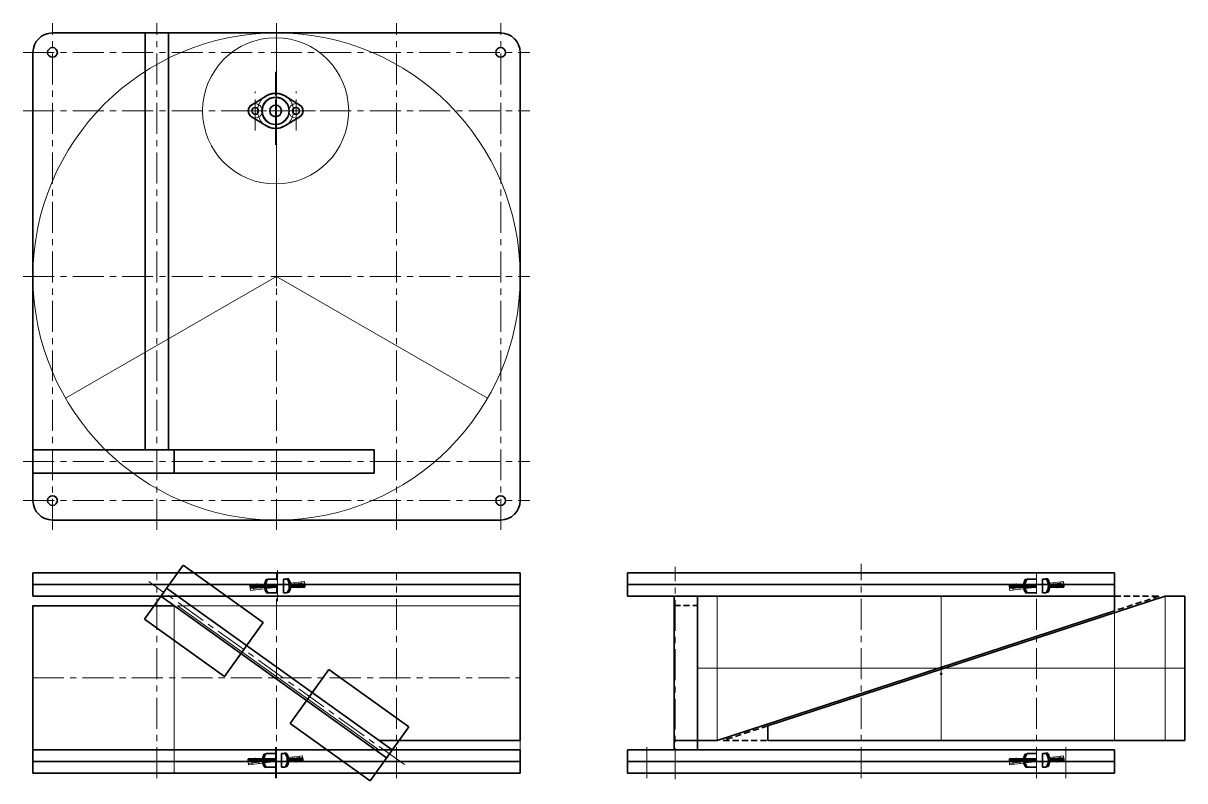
# Model space of a CAD drawing. Header units: millimetres. Extents: x 40 to 2090, y -460 to 870.
# Drawn here: x 40 to 1232, y 92 to 870 of the extents above; entities that cross this region are included whole.
import ezdxf

# ---------------------------------------------------------------- set-up
doc = ezdxf.new("R2010")
doc.units = ezdxf.units.MM
doc.linetypes.add('CENTER', pattern=[50.8, 31.75, -6.35, 6.35, -6.35])
doc.linetypes.add('DASHED2', pattern=[9.525, 6.35, -3.175])
doc.layers.get('0').update_dxf_attribs({"linetype": 'CONTINUOUS', "lineweight": 0})
for name, color, linetype, lineweight in [('AUX', 1, 'CONTINUOUS', 13), ('CENTER', 7, 'CENTER', 18), ('CONTOUR', 7, 'CONTINUOUS', 35)]:
    doc.layers.add(name, color=color, linetype=linetype, lineweight=lineweight)

# ---------------------------------------------------------------- blocks, each defined once
blk = doc.blocks.new('B-BAF 1214 side')
at = {"layer": 'AUX'}
for p, q in [((-28, -1.8), (-0.2, 1.4)), ((-27.8, -3.2), (0, 0)), ((-12.4, 5), (-10.8, 5.2)), ((11, 7.7), (9.4, 7.5)), ((27.8, 3.2), (11.9, 1.4)), ((13.1, 2.9), (27.7, 4.6)), ((13.4, 0.1), (28, 1.8)), ((17.5, 0.6), (17.2, 3.4)), ((24.5, 1.4), (24.2, 4.2)), ((28, 1.8), (27.7, 4.6)), ((-27.7, -4.6), (-28, -1.8)), ((-27.7, -4.6), (0.2, -1.4)), ((-24.2, -4.2), (-24.5, -1.4)), ((-17.2, -3.4), (-17.5, -0.6)), ((-11, -7.7), (-9.4, -7.5)), ((12.4, -5), (10.8, -5.2))]:
    blk.add_line(p, q, dxfattribs=at)
for radius, start, end in [(13.4, 157.9705, 180.5029), (12, 154.269, 179.8002), (12, 334.269, 38.731), (13.4, 12.4971, 35.0295), (13.4, 337.9705, 0.5029), (13.4, 192.4971, 215.0295), (12, 193.1998, 218.731)]:
    blk.add_arc((0, 0), radius, start, end, dxfattribs=at)
at = {"layer": 'CENTER'}
for p, q in [((-21, -2.4), (-21, 2.4)), ((0, -8), (0, 8)), ((21, -2.4), (21, 2.4))]:
    blk.add_line(p, q, dxfattribs=at)
at = {"layer": 'CONTOUR'}
for p, q in [((-28, -1.4), (-28, 1.4)), ((-28, 1.4), (0, 1.4)), ((-28, 0), (0, 0)), ((-24.5, -1.4), (-24.5, 1.4)), ((-17.5, -1.4), (-17.5, 1.4)), ((-11.8, 6.4), (-10.2, 6.4)), ((-9.7, 7), (0, 7)), ((6, 7), (6, -7)), ((6, 7), (9.7, 7)), ((11.8, 6.4), (10.2, 6.4)), ((28, 0), (12, 0)), ((13.3, 1.4), (28, 1.4)), ((17.5, -1.4), (17.5, 1.4)), ((24.5, -1.4), (24.5, 1.4)), ((28, -1.4), (28, 1.4)), ((-28, -1.4), (0, -1.4)), ((-11.8, -6.4), (-10.2, -6.4)), ((-9.7, -7), (0, -7)), ((6, -7), (9.7, -7)), ((11.8, -6.4), (10.2, -6.4)), ((13.3, -1.4), (28, -1.4))]:
    blk.add_line(p, q, dxfattribs=at)
at = {"layer": 'CONTOUR', "color": 7, "linetype": 'CONTINUOUS', "lineweight": 35}
for radius, start, end in [(13.4, 151.4705, 174.0029), (12, 144.3147, 173.3002), (12, 324.3147, 35.6853), (13.4, 5.9971, 28.5295), (13.4, 185.9971, 208.5295), (12, 186.6998, 215.6853), (13.4, 331.4705, 354.0029)]:
    blk.add_arc((0, 0), radius, start, end, dxfattribs=at)
blk = doc.blocks.new('B-BAF 1214 face')
at = {"layer": 'AUX'}
for centre, radius in [((0, 0), 18.5), ((0, 0), 13.5), ((-21, 0), 7.5), ((21, 0), 7.5)]:
    blk.add_circle(centre, radius, dxfattribs=at)
at = {"layer": 'CENTER'}
for p, q in [((-21, -20), (-21, 20)), ((0, -20), (0, 20)), ((21, -20), (21, 20)), ((-41, 0), (41, 0))]:
    blk.add_line(p, q, dxfattribs=at)
at = {"layer": 'CONTOUR'}
for p, q in [((-24.7, 6), (-9.4, 15.3)), ((9.4, 15.3), (24.7, 6)), ((-9.4, -15.3), (-24.7, -6)), ((24.7, -6), (9.4, -15.3))]:
    blk.add_line(p, q, dxfattribs=at)
for centre, radius in [((0, 0), 14), ((-21, 0), 3.5), ((0, 0), 6), ((21, 0), 3.5)]:
    blk.add_circle(centre, radius, dxfattribs=at)
for start, end in [(58.4119, 121.5881), (238.4119, 301.5881)]:
    blk.add_arc((0, 0), 18, start, end, dxfattribs=at)
at = {"layer": 'CONTOUR', "color": 7, "linetype": 'CONTINUOUS', "lineweight": 35}
for centre, start, end in [((-21, 0), 121.5881, 238.4119), ((21, 0), 301.5881, 58.4119)]:
    blk.add_arc(centre, 7, start, end, dxfattribs=at)

msp = doc.modelspace()

# ---------------------------------------------------------------- linework, layer by layer
msp.add_line((732, 281.8), (1160, 281.8))
at = {"layer": 'AUX'}
for p, q in [((300, 600), (300, 860)), ((300, 610), (83.5, 485)), ((516.5, 485), (300, 610)), ((752, 133.8), (752, 281.8)), ((982, 281.8), (982, 133.7)), ((1160, 281.8), (1160, 133.8)), ((1212, 281.8), (1212, 133.7)), ((195, 272.1), (195, 100)), ((405, 124), (198.4, 272)), ((198.4, 272), (550, 272)), ((550, 272), (550, 124)), ((732, 207.8), (1232, 207.8)), ((405, 124), (550, 124))]:
    msp.add_line(p, q, dxfattribs=at)
for centre, radius in [((300, 610), 250), ((299, 780), 75), ((982, 202), 1), ((300, 198), 1)]:
    msp.add_circle(centre, radius, dxfattribs=at)
at = {"layer": 'CENTER'}
for p, q in [((70, 350), (70, 870)), ((177, 350), (177, 870)), ((300, 350), (300, 870)), ((423, 350), (423, 870)), ((530, 350), (530, 870)), ((40, 840), (560, 840)), ((299, 745), (299, 820)), ((40, 780), (560, 780)), ((40, 610), (560, 610)), ((40, 420), (560, 420)), ((40, 380), (560, 380)), ((301, 276.8), (301, 310.8)), ((709, 94), (709, 311.8)), ((900, 95), (900, 315)), ((177, 95), (177, 305)), ((300, 95), (300, 305)), ((423, 95), (423, 305)), ((1080, 95), (1080, 305)), ((431.1, 108.9), (168.9, 296.8)), ((50, 198), (550, 198)), ((299, 95), (299, 129)), ((680, 95), (680, 129)), ((1110, 95), (1110, 129))]:
    msp.add_line(p, q, dxfattribs=at)
at = {"layer": 'CONTOUR'}
for p, q in [((70, 860), (530, 860)), ((165, 432), (165, 860)), ((189, 432), (189, 860)), ((50, 380), (50, 840)), ((550, 380), (550, 840)), ((50, 432), (400, 432)), ((195, 408), (195, 432)), ((400, 408), (400, 432)), ((50, 408), (400, 408)), ((70, 360), (530, 360)), ((204, 313.5), (164.4, 258.2)), ((286.1, 254.7), (204, 313.5)), ((50, 305.8), (550, 305.8)), ((50, 305.8), (50, 281.8)), ((550, 305.8), (550, 133.7)), ((660, 305.8), (660, 281.8)), ((660, 305.8), (1160, 305.8)), ((1160, 305.8), (1160, 281.8)), ((50, 293.8), (550, 293.8)), ((418.7, 124), (187.1, 289.9)), ((660, 293.8), (1160, 293.8)), ((50, 281.8), (550, 281.8)), ((412.9, 115.9), (181.3, 281.8)), ((198.4, 281.8), (550, 281.8)), ((660, 281.8), (1160, 281.8)), ((708, 124), (708, 281.8)), ((732, 124), (732, 281.8)), ((1212, 281.8), (804, 148.7)), ((1160, 266.9), (1160, 281.8)), ((1212, 281.8), (1232, 281.8)), ((1232, 281.8), (1232, 133.7)), ((50, 272.1), (50, 100)), ((50, 272), (195, 272)), ((1160, 266.9), (752, 133.8)), ((246.5, 199.4), (164.4, 258.2)), ((286.1, 254.7), (246.5, 199.4)), ((353.5, 206.4), (313.9, 151.1)), ((435.6, 147.6), (353.5, 206.4)), ((396, 92.3), (313.9, 151.1)), ((435.6, 147.6), (396, 92.3)), ((804, 133.8), (804, 148.7)), ((405, 133.8), (550, 133.8)), ((708, 133.7), (732, 133.7)), ((732, 133.8), (752, 133.8)), ((804, 133.8), (1232, 133.8)), ((50, 124), (550, 124)), ((550, 124), (550, 100)), ((660, 124), (660, 100)), ((660, 124), (1160, 124)), ((1160, 124), (1160, 100)), ((50, 112), (550, 112)), ((660, 112), (1160, 112)), ((50, 100), (550, 100)), ((660, 100), (1160, 100))]:
    msp.add_line(p, q, dxfattribs=at)
at = {"layer": 'CONTOUR', "linetype": 'DASHED2'}
for p, q in [((1160, 281.8), (1205.6, 281.8)), ((1205.6, 281.8), (1160, 266.9)), ((708, 272.1), (732, 272.1)), ((804, 148.7), (758.4, 133.8)), ((758.4, 133.8), (804, 133.8))]:
    msp.add_line(p, q, dxfattribs=at)
at = {"layer": 'CONTOUR'}
for centre in [(70, 840), (530, 840), (70, 380), (530, 380)]:
    msp.add_circle(centre, 5, dxfattribs=at)
at = {"layer": 'CONTOUR', "color": 7, "linetype": 'CONTINUOUS', "lineweight": 35}
for centre, start, end in [((70, 840), 90, 180), ((530, 840), 0, 90), ((70, 380), 180, 270), ((530, 380), 270, 0)]:
    msp.add_arc(centre, 20, start, end, dxfattribs=at)

# ---------------------------------------------------------------- block references
for name, p in [('B-BAF 1214 face', (299, 780)), ('B-BAF 1214 side', (301, 292.4)), ('B-BAF 1214 side', (1080, 292.4)), ('B-BAF 1214 side', (299, 113.4)), ('B-BAF 1214 side', (1080, 113.4))]:
    msp.add_blockref(name, p)

doc.saveas('drawing.dxf')
